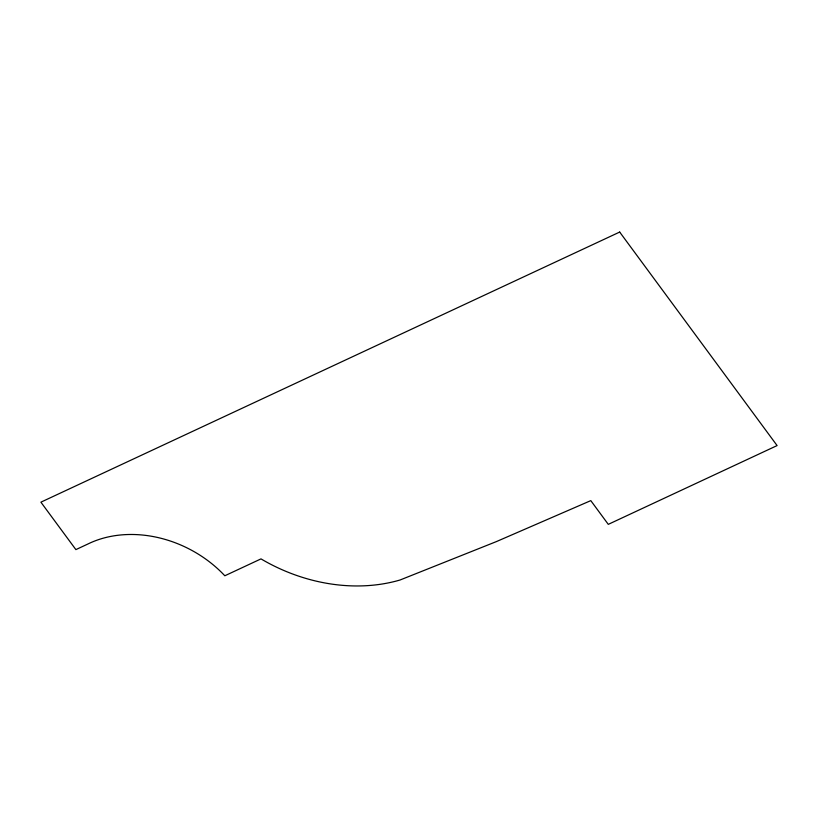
<?xml version="1.0" encoding="UTF-8"?>
<svg xmlns="http://www.w3.org/2000/svg" width="818" height="818" viewBox="0 0 818 818"><rect width="100%" height="100%" fill="white"/><g stroke="black" fill="none" stroke-linecap="round" stroke-linejoin="round"><path stroke-width="1.23" d="M619.686 232.056L40.9 502.17L75.88 549.614L87.935 543.99A107.649 85.972 27.7 0 1 224.817 575.77L260.993 558.888A159.51 127.393 27.7 0 0 400.084 579.993L496.332 541.618L590.8 500.626L608.285 524.358L777.1 445.575L619.686 232.056"/></g></svg>
